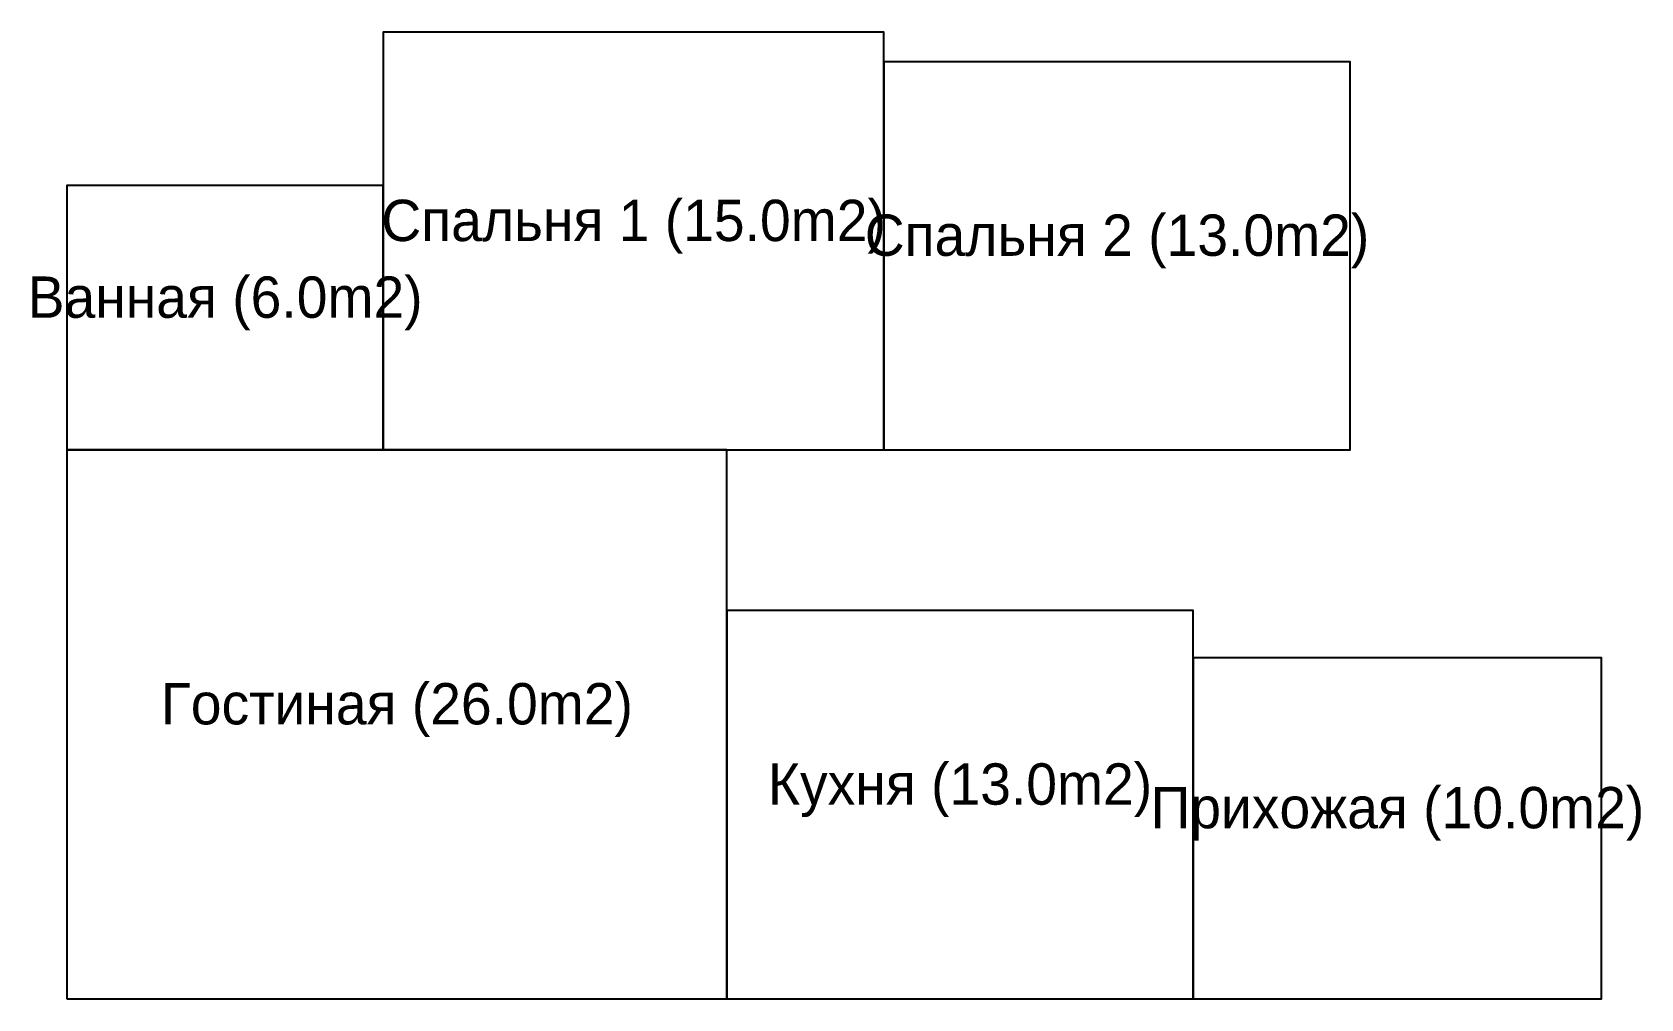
# Model space of a CAD drawing. Header units: metres. Extents: x -0.3 to 13.3, y 0 to 8.2.
import ezdxf
from ezdxf.enums import TextEntityAlignment as Align

# ---------------------------------------------------------------- set-up
doc = ezdxf.new("R2010")
doc.units = ezdxf.units.M
doc.layers.add('ROOM_LABELS', color=3, linetype='Continuous')
doc.layers.add('WALLS', color=7, linetype='Continuous')

msp = doc.modelspace()

# ---------------------------------------------------------------- linework, layer by layer
at = {"layer": 'WALLS'}
for points in [[(2.68, 4.65), (6.92, 4.65), (6.92, 8.19), (2.68, 8.19)], [(6.92, 4.65), (10.87, 4.65), (10.87, 7.94), (6.92, 7.94)], [(0, 4.65), (2.68, 4.65), (2.68, 6.89), (0, 6.89)], [(0, 0), (5.59, 0), (5.59, 4.65), (0, 4.65)], [(5.59, 0), (9.54, 0), (9.54, 3.29), (5.59, 3.29)], [(9.54, 0), (13, 0), (13, 2.89), (9.54, 2.89)]]:
    msp.add_lwpolyline(points, close=True, dxfattribs=at)

# ---------------------------------------------------------------- texts
at = {"layer": 'ROOM_LABELS'}
for s, p in [('Спальня 1 (15.0m2)', (4.8, 6.42)), ('Спальня 2 (13.0m2)', (8.895, 6.295)), ('Ванная (6.0m2)', (1.34, 5.77)), ('Гостиная (26.0m2)', (2.795, 2.325)), ('Кухня (13.0m2)', (7.565, 1.645)), ('Прихожая (10.0m2)', (11.27, 1.445))]:
    msp.add_text(s, height=0.35, dxfattribs=at).set_placement(p, align=Align.CENTER)

doc.saveas('drawing.dxf')
